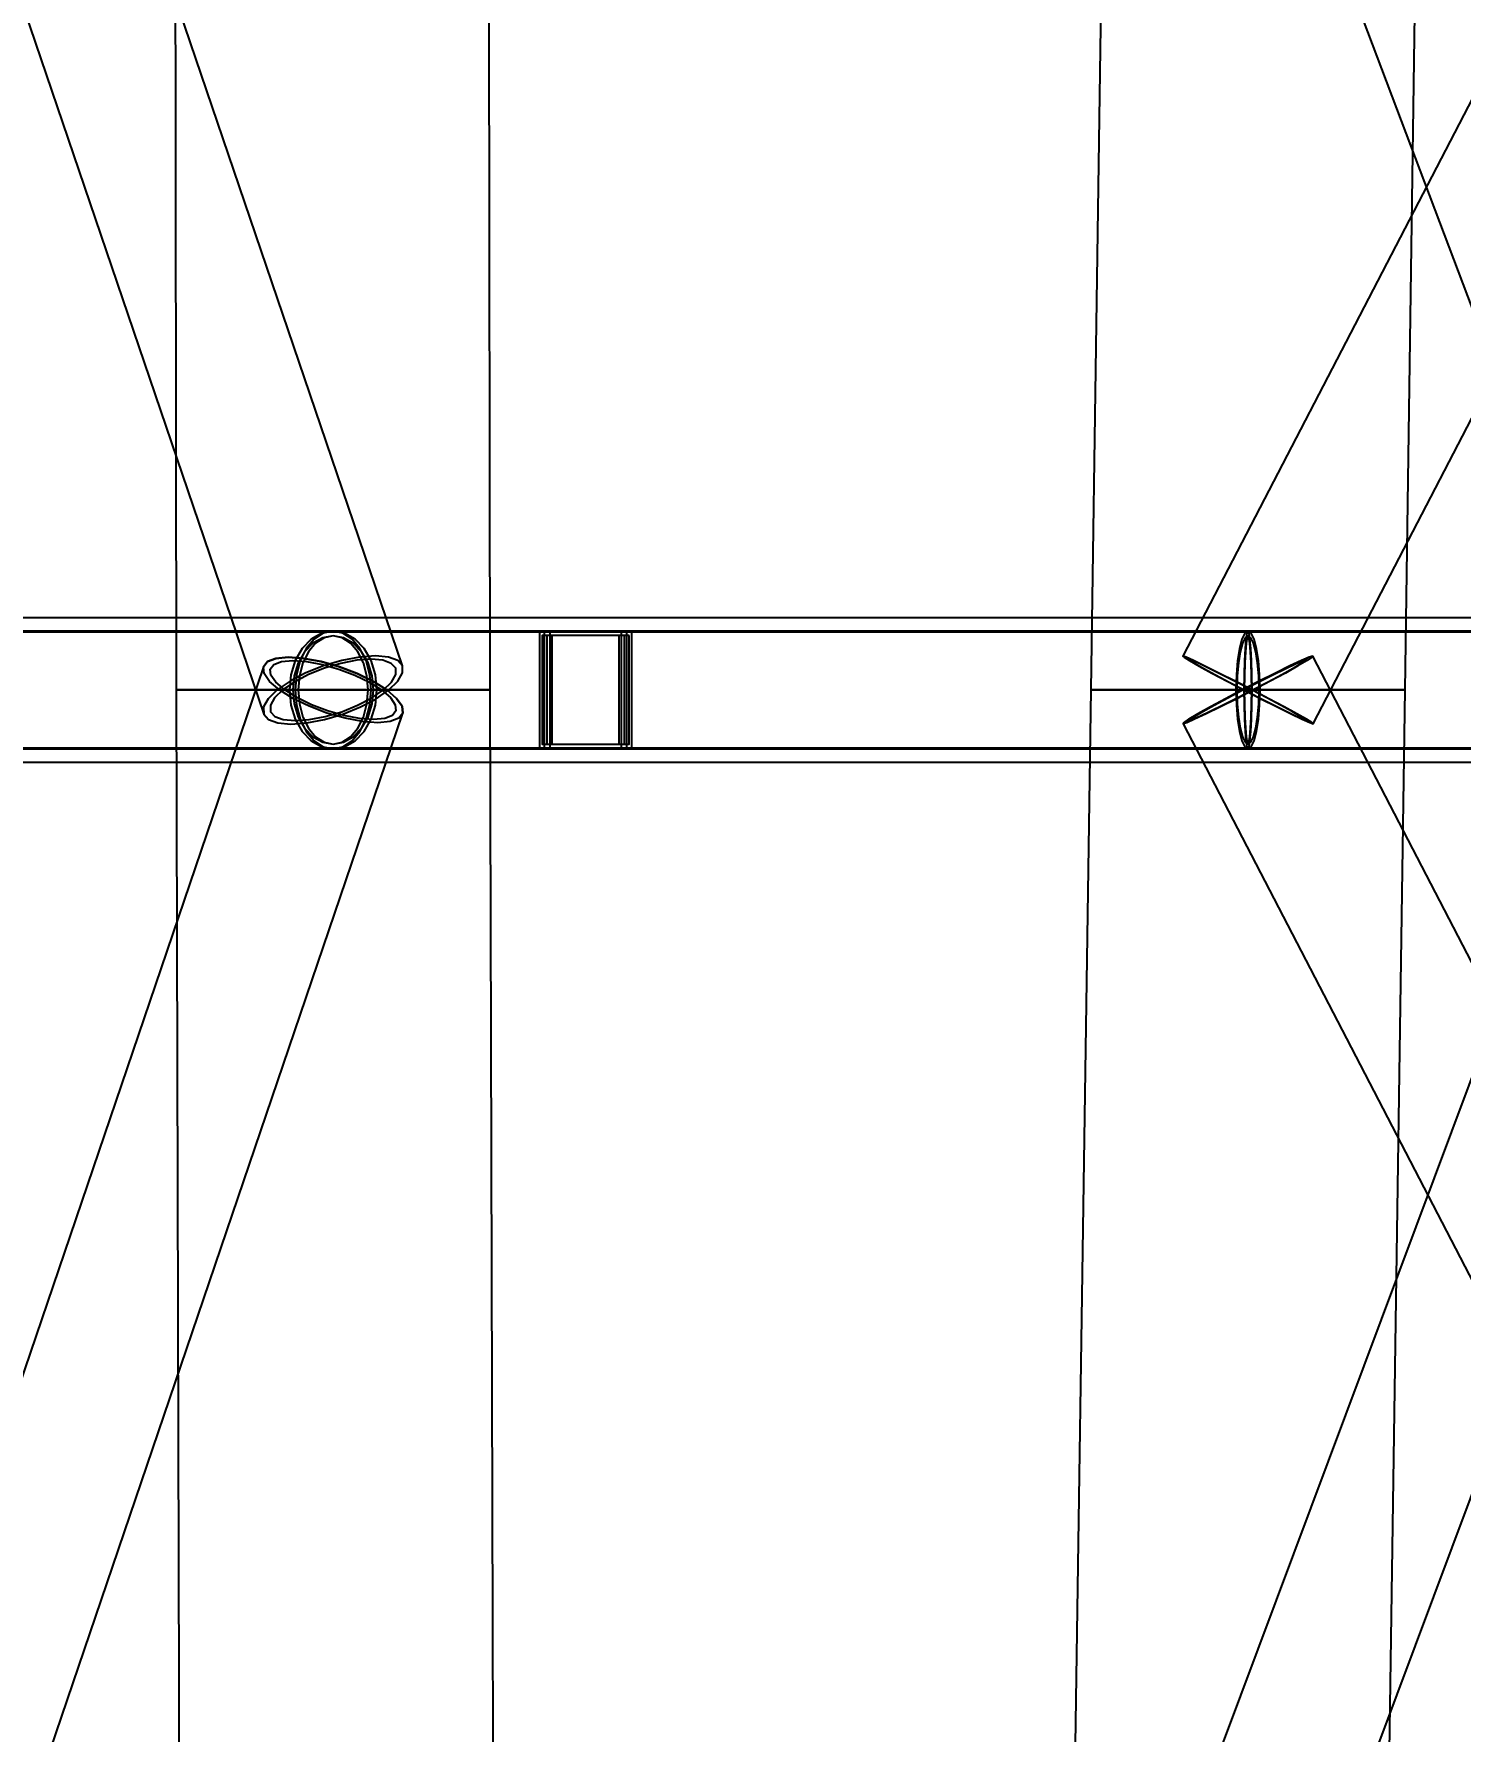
# Model space of a CAD drawing. Header units: millimetres. Extents: x -123812 to 252100, y -3000 to 639000.
# Drawn here: x -10682 to -5751, y 121398 to 127270 of the extents above; entities that cross this region are included whole.
import ezdxf

# ---------------------------------------------------------------- set-up
doc = ezdxf.new("R2010")
doc.units = ezdxf.units.MM
doc.layers.add('D-STR-DIM', color=7, linetype='Continuous', lineweight=13)
doc.layers.add('D-STR-STRC', color=7, linetype='Continuous', lineweight=25)
doc.styles.add('OpenSansCondensed-Light', font='OpenSansCondensed-Light.ttf')
doc.styles.add('TOWER_UNICODE', font='Arial Unicode.ttf')
doc.dimstyles.new('EZDXF', dxfattribs={"dimtxt": 0.25, "dimasz": 0.175, "dimexe": 0.375, "dimexo": 0.125, "dimgap": 0.1, "dimtad": 1, "dimlfac": 100, "dimzin": 12, "dimdsep": 46, "dimtxsty": 'OpenSansCondensed-Light', "dimblk": 'ARCHTICK', "dimcen": 2.5, "dimazin": 3, "dimtfac": 0.5, "dimtmove": 2, "dimatfit": 3})

# ---------------------------------------------------------------- blocks, each defined once
blk = doc.blocks.new('_ARCHTICK')
at = {"color": 0, "linetype": 'BYBLOCK', "const_width": 0.15}
blk.add_lwpolyline([(-0.5, -0.5), (0.5, 0.5)], dxfattribs=at)

msp = doc.modelspace()

# ---------------------------------------------------------------- linework, layer by layer
at = {"layer": 'D-STR-STRC'}
for points in [[(-14139.8, 137416.7), (-9887.7, 124916.7), (-9871, 124898), (-9839, 124886.2), (-9794, 124882.2), (-9739.1, 124886.2), (-9677.9, 124898), (-9614.7, 124916.7), (-9553.7, 124941.1), (-9499.2, 124969.5), (-9454.7, 125000), (-9423.5, 125030.5), (-9407.5, 125058.9), (-9407.9, 125083.3), (-13660, 137583.3)], [(-9904.3, 137417.5), (-5178.7, 124917.5), (-5169.1, 124899), (-5143.8, 124887.3), (-5104.5, 124883.3), (-5054, 124887.3), (-4995.8, 124899), (-4933.7, 124917.5), (-4872, 124941.7), (-4814.9, 124969.8), (-4766.3, 125000), (-4729.5, 125030.2), (-4707, 125058.3), (-4700.4, 125082.5), (-9426, 137582.5)], [(-225, 137617.1), (-6709.5, 125117.1), (-6705.5, 125113.1), (-6686.4, 125101.4), (-6653.5, 125082.8), (-6609.2, 125058.6), (-6556.3, 125030.3), (-6498.5, 125000), (-6439.8, 124969.7), (-6384.1, 124941.4), (-6335.3, 124917.2), (-6296.6, 124898.6), (-6270.7, 124886.9), (-6259.4, 124882.9), (225, 137382.9)], [(-13909.1, 124796.8), (-9647.8, 124796.8), (-9608.6, 124803.7), (-9572.1, 124824), (-9540.7, 124856.3), (-9516.7, 124898.4), (-9501.6, 124947.4), (-9496.4, 125000), (-9501.6, 125052.6), (-9516.7, 125101.6), (-9540.7, 125143.7), (-9572.1, 125176), (-9608.6, 125196.3), (-9647.8, 125203.2), (-13909.1, 125203.2)], [(-12737.6, 124796.8), (-6484.5, 124796.8), (-6473.7, 124803.7), (-6463.6, 124824), (-6455, 124856.3), (-6448.4, 124898.4), (-6444.2, 124947.4), (-6442.8, 125000), (-6444.2, 125052.6), (-6448.4, 125101.6), (-6455, 125143.7), (-6463.6, 125176), (-6473.7, 125196.3), (-6484.5, 125203.2), (-12737.6, 125203.2)], [(-4939.6, 125203.2), (-9647.8, 125203.2), (-9681.8, 125196.3), (-9713.5, 125176), (-9740.6, 125143.7), (-9761.5, 125101.6), (-9774.6, 125052.6), (-9779.1, 125000), (-9774.6, 124947.4), (-9761.5, 124898.4), (-9740.6, 124856.3), (-9713.5, 124824), (-9681.8, 124803.7), (-9647.8, 124796.8), (-4939.6, 124796.8)], [(0, 125203.2), (-6484.5, 125203.2), (-6488.1, 125196.3), (-6491.4, 125176), (-6494.3, 125143.7), (-6496.6, 125101.6), (-6497.9, 125052.6), (-6498.4, 125000), (-6497.9, 124947.4), (-6496.6, 124898.4), (-6494.3, 124856.3), (-6491.4, 124824), (-6488.1, 124803.7), (-6484.5, 124796.8), (0, 124796.8)], [(-13654.6, 112419.9), (-9406.8, 124919.9), (-9409.4, 124943.4), (-9428.2, 124970.7), (-9462, 125000), (-9508.5, 125029.3), (-9564.5, 125056.6), (-9626.1, 125080.1), (-9689.2, 125098.1), (-9749.5, 125109.4), (-9802.9, 125113.3), (-9845.6, 125109.4), (-9875, 125098.1), (-9888.8, 125080.1), (-14136.6, 112580.1)], [(-9377.4, 112406.4), (-4704.3, 124906.4), (-4701.4, 124923.6), (-4714.8, 124946), (-4743.5, 124972), (-4785.6, 125000), (-4838.2, 125028), (-4897.6, 125054), (-4960, 125076.4), (-5020.9, 125093.6), (-5076.3, 125104.4), (-5122.4, 125108.1), (-5156, 125104.4), (-5174.9, 125093.6), (-9848.1, 112593.6)], [(224.6, 112617.2), (-6259.8, 125117.2), (-6272.6, 125113.2), (-6299.8, 125101.5), (-6339.6, 125082.9), (-6389.3, 125058.6), (-6445.4, 125030.3), (-6504.2, 125000), (-6561.7, 124969.7), (-6613.9, 124941.4), (-6657.3, 124917.1), (-6688.9, 124898.5), (-6706.6, 124886.8), (-6709.1, 124882.8), (-224.6, 112382.8)]]:
    msp.add_lwpolyline(points, dxfattribs=at)
for points in [[(-10206.9, 137500), (-10190.8, 125000), (-9104.8, 125000), (-9123.4, 137500)], [(-7027.4, 125000), (-5941.5, 125000), (-5761.9, 137500), (-6845.5, 137500)], [(-22082.9, 124750), (-5244.4, 124750), (-5244.4, 125250), (-22082.9, 125250)], [(-15903.4, 124750), (-5244.4, 124750), (-5244.4, 125250), (-15903.4, 125250)], [(-15938.4, 124800), (-8614.7, 124800), (-8614.7, 125200), (-15938.4, 125200)], [(-11608.8, 124800), (24, 124800), (24, 125200), (-11608.8, 125200)], [(-9799.2, 125000), (-9794, 124947.4), (-9778.9, 124898.4), (-9754.9, 124856.3), (-9723.5, 124824), (-9687, 124803.7), (-9647.8, 124796.8), (-9608.6, 124803.7), (-9572.1, 124824), (-9540.7, 124856.3), (-9516.7, 124898.4), (-9501.6, 124947.4), (-9496.4, 125000), (-9501.6, 125052.6), (-9516.7, 125101.6), (-9540.7, 125143.7), (-9572.1, 125176), (-9608.6, 125196.3), (-9647.8, 125203.2), (-9687, 125196.3), (-9723.5, 125176), (-9754.9, 125143.7), (-9778.9, 125101.6), (-9794, 125052.6)], [(-9787.3, 125000), (-9782.5, 124951.5), (-9768.6, 124906.4), (-9746.4, 124867.6), (-9717.5, 124837.9), (-9683.9, 124819.2), (-9647.8, 124812.8), (-9611.7, 124819.2), (-9578.1, 124837.9), (-9549.2, 124867.6), (-9527, 124906.4), (-9513.1, 124951.5), (-9508.3, 125000), (-9513.1, 125048.5), (-9527, 125093.6), (-9549.2, 125132.4), (-9578.1, 125162.1), (-9611.7, 125180.8), (-9647.8, 125187.2), (-9683.9, 125180.8), (-9717.5, 125162.1), (-9746.4, 125132.4), (-9768.6, 125093.6), (-9782.5, 125048.5)], [(-9779.1, 125000), (-9774.6, 124947.4), (-9761.5, 124898.4), (-9740.6, 124856.3), (-9713.5, 124824), (-9681.8, 124803.7), (-9647.8, 124796.8), (-9613.8, 124803.7), (-9582.2, 124824), (-9555, 124856.3), (-9534.1, 124898.4), (-9521, 124947.4), (-9516.5, 125000), (-9521, 125052.6), (-9534.1, 125101.6), (-9555, 125143.7), (-9582.2, 125176), (-9613.8, 125196.3), (-9647.8, 125203.2), (-9681.8, 125196.3), (-9713.5, 125176), (-9740.6, 125143.7), (-9761.5, 125101.6), (-9774.6, 125052.6)], [(-9768.8, 125000), (-9764.6, 124951.5), (-9752.6, 124906.4), (-9733.3, 124867.6), (-9708.3, 124837.9), (-9679.1, 124819.2), (-9647.8, 124812.8), (-9616.5, 124819.2), (-9587.3, 124837.9), (-9562.3, 124867.6), (-9543, 124906.4), (-9531, 124951.5), (-9526.8, 125000), (-9531, 125048.5), (-9543, 125093.6), (-9562.3, 125132.4), (-9587.3, 125162.1), (-9616.5, 125180.8), (-9647.8, 125187.2), (-9679.1, 125180.8), (-9708.3, 125162.1), (-9733.3, 125132.4), (-9752.6, 125093.6), (-9764.6, 125048.5)], [(-8614.7, 125200), (-8934.7, 125200), (-8934.7, 124800), (-8614.7, 124800)], [(-8624.3, 125188), (-8925.1, 125188), (-8925.1, 124812), (-8624.3, 124812)], [(-8917.5, 124800), (142.8, 124800), (142.8, 125200), (-8917.5, 125200)], [(-8631.9, 125200), (-8917.5, 125200), (-8917.5, 124800), (-8631.9, 124800)], [(-8640.5, 125188), (-8908.9, 125188), (-8908.9, 124812), (-8640.5, 124812)], [(-8898.5, 124800), (123.8, 124800), (123.8, 125200), (-8898.5, 125200)], [(-8651, 125200), (-8898.5, 125200), (-8898.5, 124800), (-8651, 124800)], [(-8658.4, 125188), (-8891, 125188), (-8891, 124812), (-8658.4, 124812)], [(-6526.1, 125000), (-6524.7, 124947.4), (-6520.5, 124898.4), (-6513.9, 124856.3), (-6505.3, 124824), (-6495.2, 124803.7), (-6484.5, 124796.8), (-6473.7, 124803.7), (-6463.6, 124824), (-6455, 124856.3), (-6448.4, 124898.4), (-6444.2, 124947.4), (-6442.8, 125000), (-6444.2, 125052.6), (-6448.4, 125101.6), (-6455, 125143.7), (-6463.6, 125176), (-6473.7, 125196.3), (-6484.5, 125203.2), (-6495.2, 125196.3), (-6505.3, 125176), (-6513.9, 125143.7), (-6520.5, 125101.6), (-6524.7, 125052.6)], [(-6522.8, 125000), (-6521.5, 124951.5), (-6517.7, 124906.4), (-6511.6, 124867.6), (-6503.6, 124837.9), (-6494.4, 124819.2), (-6484.5, 124812.8), (-6474.5, 124819.2), (-6465.3, 124837.9), (-6457.3, 124867.6), (-6451.2, 124906.4), (-6447.4, 124951.5), (-6446.1, 125000), (-6447.4, 125048.5), (-6451.2, 125093.6), (-6457.3, 125132.4), (-6465.3, 125162.1), (-6474.5, 125180.8), (-6484.5, 125187.2), (-6494.4, 125180.8), (-6503.6, 125162.1), (-6511.6, 125132.4), (-6517.7, 125093.6), (-6521.5, 125048.5)], [(-6498.4, 125000), (-6497.9, 124947.4), (-6496.6, 124898.4), (-6494.3, 124856.3), (-6491.4, 124824), (-6488.1, 124803.7), (-6484.5, 124796.8), (-6480.8, 124803.7), (-6477.5, 124824), (-6474.6, 124856.3), (-6472.4, 124898.4), (-6471, 124947.4), (-6470.5, 125000), (-6471, 125052.6), (-6472.4, 125101.6), (-6474.6, 125143.7), (-6477.5, 125176), (-6480.8, 125196.3), (-6484.5, 125203.2), (-6488.1, 125196.3), (-6491.4, 125176), (-6494.3, 125143.7), (-6496.6, 125101.6), (-6497.9, 125052.6)], [(-6497.3, 125000), (-6496.9, 124951.5), (-6495.6, 124906.4), (-6493.6, 124867.6), (-6490.9, 124837.9), (-6487.8, 124819.2), (-6484.5, 124812.8), (-6481.1, 124819.2), (-6478, 124837.9), (-6475.3, 124867.6), (-6473.3, 124906.4), (-6472, 124951.5), (-6471.6, 125000), (-6472, 125048.5), (-6473.3, 125093.6), (-6475.3, 125132.4), (-6478, 125162.1), (-6481.1, 125180.8), (-6484.5, 125187.2), (-6487.8, 125180.8), (-6490.9, 125162.1), (-6493.6, 125132.4), (-6495.6, 125093.6), (-6496.9, 125048.5)], [(-9462, 125000), (-9428.2, 124970.7), (-9409.4, 124943.4), (-9406.8, 124919.9), (-9420.6, 124901.9), (-9450, 124890.6), (-9492.7, 124886.7), (-9546.1, 124890.6), (-9606.4, 124901.9), (-9669.5, 124919.9), (-9731.1, 124943.4), (-9787.1, 124970.7), (-9833.6, 125000), (-9867.4, 125029.3), (-9886.2, 125056.6), (-9888.8, 125080.1), (-9875, 125098.1), (-9845.6, 125109.4), (-9802.9, 125113.3), (-9749.5, 125109.4), (-9689.2, 125098.1), (-9626.1, 125080.1), (-9564.5, 125056.6), (-9508.5, 125029.3)], [(-9840.9, 125000), (-9872.1, 124969.5), (-9888.1, 124941.1), (-9887.7, 124916.7), (-9871, 124898), (-9839, 124886.2), (-9794, 124882.2), (-9739.1, 124886.2), (-9677.9, 124898), (-9614.7, 124916.7), (-9553.7, 124941.1), (-9499.2, 124969.5), (-9454.7, 125000), (-9423.5, 125030.5), (-9407.5, 125058.9), (-9407.9, 125083.3), (-9424.6, 125102), (-9456.6, 125113.8), (-9501.6, 125117.8), (-9556.5, 125113.8), (-9617.7, 125102), (-9680.9, 125083.3), (-9741.9, 125058.9), (-9796.5, 125030.5)], [(-9480.3, 125000), (-9449.9, 124973.6), (-9432.9, 124948.9), (-9430.5, 124927.8), (-9443, 124911.6), (-9469.4, 124901.4), (-9508, 124897.9), (-9556.1, 124901.4), (-9610.5, 124911.6), (-9667.4, 124927.8), (-9722.9, 124948.9), (-9773.4, 124973.6), (-9815.3, 125000), (-9845.8, 125026.4), (-9862.7, 125051.1), (-9865.1, 125072.2), (-9852.6, 125088.4), (-9826.2, 125098.6), (-9787.6, 125102.1), (-9739.5, 125098.6), (-9685.1, 125088.4), (-9628.2, 125072.2), (-9572.7, 125051.1), (-9522.2, 125026.4)], [(-9821.9, 125000), (-9850.1, 124972.5), (-9864.5, 124946.9), (-9864.1, 124924.9), (-9849, 124908), (-9820.2, 124897.4), (-9779.6, 124893.8), (-9730.1, 124897.4), (-9674.9, 124908), (-9617.9, 124924.9), (-9563, 124946.9), (-9513.8, 124972.5), (-9473.7, 125000), (-9445.5, 125027.5), (-9431.1, 125053.1), (-9431.5, 125075.1), (-9446.6, 125092), (-9475.4, 125102.6), (-9516, 125106.2), (-9565.5, 125102.6), (-9620.7, 125092), (-9677.7, 125075.1), (-9732.6, 125053.1), (-9781.8, 125027.5)], [(-6498.5, 125000), (-6439.8, 124969.7), (-6384.1, 124941.4), (-6335.3, 124917.2), (-6296.6, 124898.6), (-6270.7, 124886.9), (-6259.4, 124882.9), (-6263.4, 124886.9), (-6282.5, 124898.6), (-6315.4, 124917.2), (-6359.7, 124941.4), (-6412.6, 124969.7), (-6470.4, 125000), (-6529.1, 125030.3), (-6584.8, 125058.6), (-6633.6, 125082.8), (-6672.3, 125101.4), (-6698.2, 125113.1), (-6709.5, 125117.1), (-6705.5, 125113.1), (-6686.4, 125101.4), (-6653.5, 125082.8), (-6609.2, 125058.6), (-6556.3, 125030.3)], [(-6464.7, 125000), (-6523.5, 124969.7), (-6579.6, 124941.4), (-6629.3, 124917.1), (-6669.1, 124898.5), (-6696.3, 124886.8), (-6709.1, 124882.8), (-6706.6, 124886.8), (-6688.9, 124898.5), (-6657.3, 124917.1), (-6613.9, 124941.4), (-6561.7, 124969.7), (-6504.2, 125000), (-6445.4, 125030.3), (-6389.3, 125058.6), (-6339.6, 125082.9), (-6299.8, 125101.5), (-6272.6, 125113.2), (-6259.8, 125117.2), (-6262.3, 125113.2), (-6280, 125101.5), (-6311.6, 125082.9), (-6355, 125058.6), (-6407.2, 125030.3)], [(-6497.1, 125000), (-6444.2, 124972.7), (-6394, 124947.2), (-6350, 124925.3), (-6315.1, 124908.6), (-6291.8, 124898), (-6281.6, 124894.4), (-6285.2, 124898), (-6302.4, 124908.6), (-6332, 124925.3), (-6372, 124947.2), (-6419.7, 124972.7), (-6471.8, 125000), (-6524.7, 125027.3), (-6574.9, 125052.8), (-6618.9, 125074.7), (-6653.8, 125091.4), (-6677.1, 125102), (-6687.3, 125105.6), (-6683.7, 125102), (-6666.5, 125091.4), (-6636.9, 125074.7), (-6596.9, 125052.8), (-6549.2, 125027.3)], [(-6466.6, 125000), (-6519.6, 124972.6), (-6570.3, 124947.1), (-6615, 124925.3), (-6650.9, 124908.5), (-6675.5, 124897.9), (-6687, 124894.3), (-6684.7, 124897.9), (-6668.8, 124908.5), (-6640.3, 124925.3), (-6601.2, 124947.1), (-6554.1, 124972.6), (-6502.3, 125000), (-6449.3, 125027.4), (-6398.6, 125052.9), (-6353.9, 125074.7), (-6318, 125091.5), (-6293.4, 125102.1), (-6281.9, 125105.7), (-6284.2, 125102.1), (-6300.1, 125091.5), (-6328.6, 125074.7), (-6367.7, 125052.9), (-6414.8, 125027.4)], [(-10190.8, 125000), (-10156.9, 112500), (-9068.6, 112500), (-9104.8, 125000)], [(-9104.8, 125000), (-9123.3, 125000), (-9177.6, 125000), (-9263.9, 125000), (-9376.3, 125000), (-9507.3, 125000), (-9647.8, 125000), (-9788.3, 125000), (-9919.3, 125000), (-10031.7, 125000), (-10118, 125000), (-10172.3, 125000), (-10190.8, 125000), (-10172.3, 125000), (-10118, 125000), (-10031.7, 125000), (-9919.3, 125000), (-9788.3, 125000), (-9647.8, 125000), (-9507.3, 125000), (-9376.3, 125000), (-9263.9, 125000), (-9177.6, 125000), (-9123.3, 125000)], [(-7213.1, 112500), (-6124.9, 112500), (-5941.5, 125000), (-7027.4, 125000)], [(-5941.5, 125000), (-5960, 125000), (-6014.2, 125000), (-6100.5, 125000), (-6213, 125000), (-6343.9, 125000), (-6484.5, 125000), (-6625, 125000), (-6755.9, 125000), (-6868.4, 125000), (-6954.7, 125000), (-7008.9, 125000), (-7027.4, 125000), (-7008.9, 125000), (-6954.7, 125000), (-6868.4, 125000), (-6755.9, 125000), (-6625, 125000), (-6484.5, 125000), (-6343.9, 125000), (-6213, 125000), (-6100.5, 125000), (-6014.2, 125000), (-5960, 125000)]]:
    msp.add_lwpolyline(points, close=True, dxfattribs=at)

# ---------------------------------------------------------------- dimensions: what is measured, and where the dimension line sits
at = {"layer": 'D-STR-DIM'}
msp.add_linear_dim(base=(-112000, 0), p1=(0, 0), p2=(0, 634000), angle=90, dimstyle='EZDXF', override={"dimtxt": 8400, "dimasz": 3750, "dimexe": 2100, "dimexo": 1800, "dimgap": 2100, "dimtad": 1, "dimdec": 0, "dimlfac": 1, "dimlunit": 2, "dimtxsty": 'TOWER_UNICODE', "dimclrd": 7, "dimclre": 7, "dimclrt": 7}, dxfattribs=at).render()

doc.saveas('drawing.dxf')
